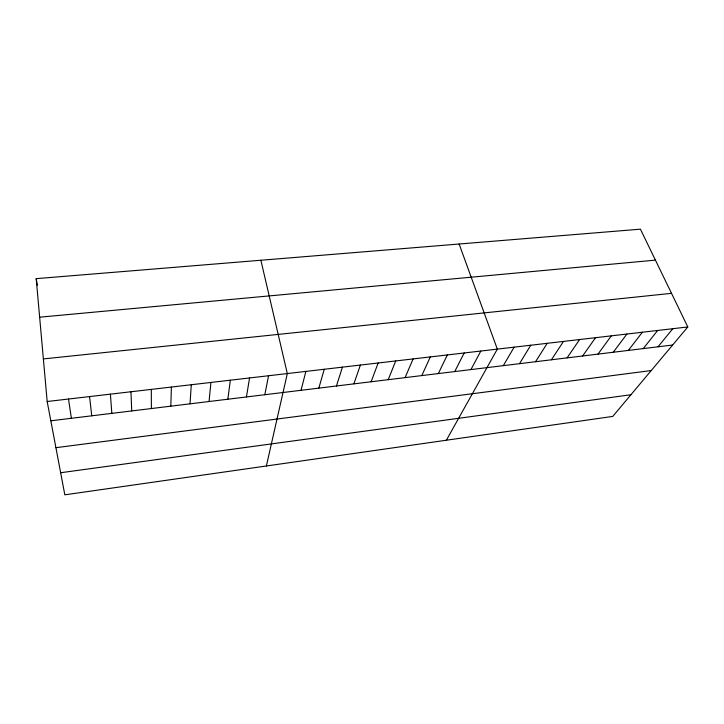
<?xml version="1.0" encoding="UTF-8"?>
<svg xmlns="http://www.w3.org/2000/svg" width="724" height="724" viewBox="0 0 724 724"><rect width="100%" height="100%" fill="white"/><g stroke="black" fill="none" stroke-linecap="round" stroke-linejoin="round"><path stroke-width="1.09" d="M170.81 406.173L171.407 387.05M190.032 403.838L191.281 384.743M209.046 401.521L210.928 382.453M227.843 399.223L230.35 380.191M246.441 396.96L249.554 377.955M264.83 394.716L268.541 375.747M266.369 465.984L287.319 373.566L260.875 260.251M301.021 390.308L305.89 371.403M318.832 388.136L324.252 369.267M336.452 385.992L342.416 367.149M353.882 383.865L360.38 365.059M371.131 381.765L378.145 362.996M388.2 379.684L395.72 360.95M405.087 377.62L413.114 358.923M421.802 375.584L430.309 356.923M438.346 373.566L447.332 354.941M454.717 371.575L464.174 352.977M470.926 369.593L480.836 351.04M446.364 440.228L497.325 349.122L459.134 244.015M503.325 365.647L514.13 347.167M519.515 363.674L530.764 345.23M535.534 361.719L547.217 343.312M551.398 359.792L563.498 341.42M567.091 357.873L579.607 339.547M582.63 355.982L595.544 337.692M598.015 354.108L611.318 335.855M613.237 352.253L626.93 334.036M628.314 350.416L642.387 332.235M643.238 348.597L657.673 330.461M658.016 346.796L672.813 328.696M687.8 326.949L612.748 416.418L64.825 494.827L47.178 401.512L36.2 278.649L640.423 229.173L687.8 326.949L47.178 401.512M60.644 472.736L630.93 394.743M55.911 447.685L651.229 370.552M50.825 420.798L672.65 345.013M43.377 358.923L671.51 293.338M39.648 317.193L655.419 260.124M36.2 278.649L37.322 285.211M68.499 399.033L71.395 418.291M89.568 396.58L91.74 415.811M110.392 394.155L111.84 413.368M130.963 391.756L131.723 410.942M151.307 389.394L151.379 408.544"/></g></svg>
